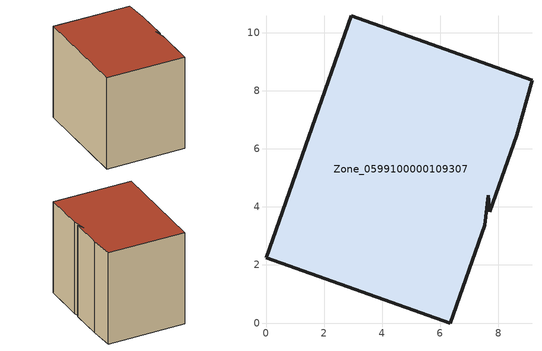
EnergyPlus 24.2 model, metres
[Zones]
Zone_0599100000109307
 floor ground (C_G): 9.16,8.37 8.63,6.46 7.7,3.83 7.66,4.4 7.53,3.36 6.34,0 0,2.25 2.94,10.58 z0.53
 wall outside (C_F): 7.53,3.36 7.66,4.4 7.7,3.83 8.63,6.46 9.16,8.37 2.94,10.58 0,2.25 6.34,0 7.53,3.36 z0.53:8.61
 roof outside (C_R): 7.7,3.83 8.63,6.46 9.16,8.37 2.94,10.58 0,2.25 6.34,0 7.53,3.36 7.66,4.4 z8.61
[BUILDING]
Pand.0599100000109307: North Axis=0; Terrain=City; Loads Convergence Tolerance Value=0.04; Temperature Convergence Tolerance Value=0.4; Solar Distribution=FullExterior; Maximum Number of Warmup Days=25; Minimum Number of Warmup Days=1
[Site:Location]
Rotterdam.The.Hague.AP_ZH_NLD Design_Conditions: Latitude=51.96; Longitude=4.45; Time Zone=1; Elevation=-4.5
[SITE:GROUNDTEMPERATURE:BUILDINGSURFACE]
18, 18, 18, 18, 18, 18, 18, 18, 18, 18, 18, 18
[MATERIAL] Thermal Absorptance=0.9; Solar Absorptance=0.7; Visible Absorptance=0.7
Name | Roughness | Thickness | Conductivity | Density | Specific Heat
G.TC.1965-1974 | MediumSmooth | 0.15 | 0.882353 | 540 | 1210
F.TC.1965-1974 | Rough | 0.3 | 0.697674 | 1920 | 840
R.TC.1965-1974 | MediumRough | 0.2 | 0.232558 | 1500 | 1000
[CONSTRUCTION]
C_G: G.TC.1965-1974
C_F: F.TC.1965-1974
C_R: R.TC.1965-1974
[ZONE]
Zone_0599100000109307: Type=1; Multiplier=1; Ceiling Height=Autocalculate; Volume=Autocalculate; Floor Area=autocalculate; Part of Total Floor Area=Yes
[ZONEINFILTRATION:DESIGNFLOWRATE]
Infil_Zone_0599100000109307: Zone or ZoneList or Space or SpaceList=Zone_0599100000109307; Schedule=AlwaysOn; Design Flow Rate Calculation Method=Flow/Area; Flow Rate per Floor Area=0.003; Constant Term Coefficient=1; Temperature Term Coefficient=0; Velocity Term Coefficient=0; Velocity Squared Term Coefficient=0
[HVACTEMPLATE:ZONE:IDEALLOADSAIRSYSTEM]
Zone_0599100000109307: Maximum Heating Supply Air Temperature=50; Minimum Cooling Supply Air Temperature=13; Maximum Heating Supply Air Humidity Ratio=0.0156; Minimum Cooling Supply Air Humidity Ratio=0.0077; Heating Limit=NoLimit; Cooling Limit=NoLimit; Dehumidification Control Type=ConstantSensibleHeatRatio; Cooling Sensible Heat Ratio=0.7; Dehumidification Setpoint=60; Humidification Control Type=None; Humidification Setpoint=30; Outdoor Air Method=None; Outdoor Air Flow Rate per Person=0.00944; Outdoor Air Flow Rate per Zone Floor Area=0; Outdoor Air Flow Rate per Zone=0; Demand Controlled Ventilation Type=None; Outdoor Air Economizer Type=NoEconomizer; Heat Recovery Type=None; Sensible Heat Recovery Effectiveness=0.7; Latent Heat Recovery Effectiveness=0.65
[ZONECONTROL:THERMOSTAT]
ThermostatControl_Zone_0599100000109307: Zone or ZoneList=Zone_0599100000109307; Control Type Schedule=DualSetpointControlType; Control 1=Thermostat_Zone_0599100000109307; Temperature Difference Between Cutout And Setpoint=0
[THERMOSTATSETPOINT:DUALSETPOINT]
Thermostat_Zone_0599100000109307: Heating Setpoint Temperature Schedule=HeatingSetpoint_Zone_0599100000109307; Cooling Setpoint Temperature Schedule=CoolingSetpoint_Zone_0599100000109307
[SCHEDULE:COMPACT]
HeatingSetpoint_Zone_0599100000109307: Through: 12/31, For: AllDays, Until: 24:00, 21
CoolingSetpoint_Zone_0599100000109307: Through: 12/31, For: AllDays, Until: 24:00, 24
DualSetpointControlType: Through: 12/31, For: AllDays, Until: 24:00, 4
AlwaysOn: Through: 12/31, For: AllDays, Until: 24:00, 1
